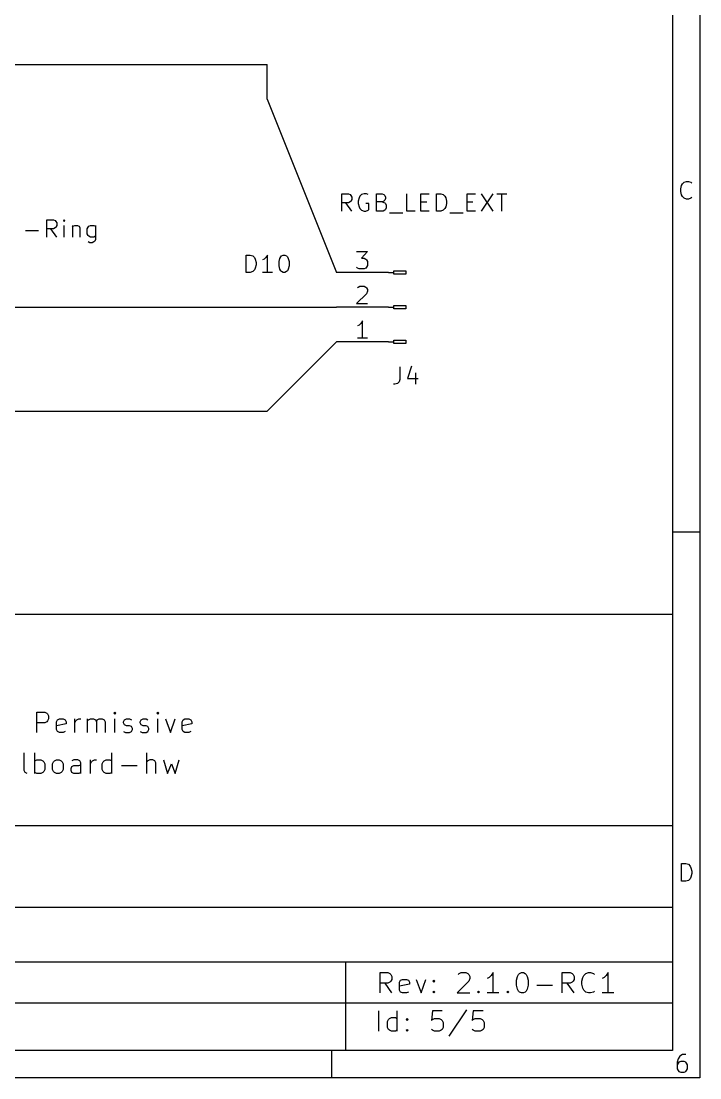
# Model space of a CAD drawing. Extents: x 0.4 to 11.3, y -7.9 to -0.4.
# Drawn here: x 9.34 to 11.299, y -7.874 to -4.825 of the extents above; entities that cross this region are included whole.
import ezdxf

# ---------------------------------------------------------------- set-up
doc = ezdxf.new("R2010")
doc.units = 0
doc.header["$MEASUREMENT"] = 0
for name, color, linetype in [('CYAN2', 4, 'CONTINUOUS'), ('GRAY3', 9, 'CONTINUOUS'), ('GREEN3', 91, 'CONTINUOUS'), ('RED2', 1, 'CONTINUOUS'), ('RED3', 11, 'CONTINUOUS')]:
    doc.layers.add(name, color=color, linetype=linetype)

msp = doc.modelspace()

# ---------------------------------------------------------------- linework, layer by layer
at = {"layer": 'CYAN2', "linetype": 'CONTINUOUS'}
for p, q in [((10.2655, -5.3728), (10.2655, -5.3228)), ((10.2655, -5.3228), (10.2845, -5.3228)), ((10.2845, -5.3228), (10.2893, -5.32519)), ((10.2893, -5.32519), (10.2917, -5.32757)), ((10.2917, -5.32757), (10.294, -5.33233)), ((10.294, -5.33233), (10.294, -5.33947)), ((10.3155, -5.33471), (10.3131, -5.34423)), ((10.3179, -5.32995), (10.3155, -5.33471)), ((10.3226, -5.32519), (10.3179, -5.32995)), ((10.3298, -5.3228), (10.3226, -5.32519)), ((10.3369, -5.3228), (10.3298, -5.3228)), ((10.3417, -5.32519), (10.3369, -5.3228)), ((10.3655, -5.3728), (10.3655, -5.3228)), ((10.3655, -5.3228), (10.3821, -5.3228)), ((10.3821, -5.3228), (10.3869, -5.32519)), ((10.3869, -5.32519), (10.3893, -5.32757)), ((10.3893, -5.32757), (10.3917, -5.33233)), ((10.3917, -5.33233), (10.3917, -5.33709)), ((10.4536, -5.3728), (10.4536, -5.3228)), ((10.494, -5.3728), (10.494, -5.3228)), ((10.494, -5.3228), (10.5179, -5.3228)), ((10.5393, -5.3728), (10.5393, -5.3228)), ((10.5393, -5.3228), (10.5512, -5.3228)), ((10.5512, -5.3228), (10.5583, -5.32519)), ((10.5583, -5.32519), (10.5631, -5.32995)), ((10.5631, -5.32995), (10.5655, -5.33471)), ((10.5655, -5.33471), (10.5679, -5.34423)), ((10.6274, -5.3728), (10.6274, -5.3228)), ((10.6274, -5.3228), (10.6512, -5.3228)), ((10.6679, -5.3228), (10.7012, -5.3728)), ((10.7012, -5.3228), (10.6679, -5.3728)), ((10.7131, -5.3228), (10.7417, -5.3228)), ((10.7274, -5.3728), (10.7274, -5.3228)), ((10.2845, -5.349), (10.2655, -5.349)), ((10.294, -5.3728), (10.2774, -5.349)), ((10.2893, -5.34661), (10.2845, -5.349)), ((10.2917, -5.34423), (10.2893, -5.34661)), ((10.294, -5.33947), (10.2917, -5.34423)), ((10.3131, -5.34423), (10.3131, -5.35137)), ((10.3131, -5.35137), (10.3155, -5.3609)), ((10.3155, -5.3609), (10.3179, -5.36566)), ((10.3179, -5.36566), (10.3226, -5.37043)), ((10.344, -5.35137), (10.3345, -5.35137)), ((10.344, -5.36804), (10.344, -5.35137)), ((10.3821, -5.34661), (10.3655, -5.34661)), ((10.3869, -5.34423), (10.3821, -5.34661)), ((10.3821, -5.34661), (10.3893, -5.349)), ((10.3893, -5.34185), (10.3869, -5.34423)), ((10.3917, -5.33709), (10.3893, -5.34185)), ((10.3893, -5.349), (10.3917, -5.35137)), ((10.3917, -5.35137), (10.394, -5.35614)), ((10.394, -5.36328), (10.3917, -5.36804)), ((10.394, -5.35614), (10.394, -5.36328)), ((10.494, -5.34661), (10.5107, -5.34661)), ((10.5631, -5.36566), (10.5583, -5.37043)), ((10.5655, -5.3609), (10.5631, -5.36566)), ((10.5679, -5.35137), (10.5655, -5.3609)), ((10.5679, -5.34423), (10.5679, -5.35137)), ((10.6274, -5.34661), (10.644, -5.34661)), ((10.3226, -5.37043), (10.3298, -5.3728)), ((10.3298, -5.3728), (10.3345, -5.3728)), ((10.3345, -5.3728), (10.3417, -5.37043)), ((10.3417, -5.37043), (10.344, -5.36804)), ((10.3845, -5.3728), (10.3655, -5.3728)), ((10.3893, -5.37043), (10.3845, -5.3728)), ((10.3917, -5.36804), (10.3893, -5.37043)), ((10.4036, -5.37757), (10.4417, -5.37757)), ((10.4774, -5.3728), (10.4536, -5.3728)), ((10.5179, -5.3728), (10.494, -5.3728)), ((10.5512, -5.3728), (10.5393, -5.3728)), ((10.5583, -5.37043), (10.5512, -5.3728)), ((10.5774, -5.37757), (10.6155, -5.37757)), ((10.6512, -5.3728), (10.6274, -5.3728)), ((9.4139, -5.4478), (9.4139, -5.3978)), ((9.4139, -5.3978), (9.43294, -5.3978)), ((9.4139, -5.4478), (9.4139, -5.3978)), ((9.4139, -5.3978), (9.43294, -5.3978)), ((9.43294, -5.424), (9.4139, -5.424)), ((9.43294, -5.424), (9.4139, -5.424)), ((9.44247, -5.4478), (9.4258, -5.424)), ((9.44247, -5.4478), (9.4258, -5.424)), ((9.43294, -5.3978), (9.43771, -5.40019)), ((9.43294, -5.3978), (9.43771, -5.40019)), ((9.43771, -5.42161), (9.43294, -5.424)), ((9.43771, -5.42161), (9.43294, -5.424)), ((9.43771, -5.40019), (9.44009, -5.40257)), ((9.43771, -5.40019), (9.44009, -5.40257)), ((9.44009, -5.41923), (9.43771, -5.42161)), ((9.44009, -5.41923), (9.43771, -5.42161)), ((9.44009, -5.40257), (9.44247, -5.40733)), ((9.44009, -5.40257), (9.44247, -5.40733)), ((9.44247, -5.41447), (9.44009, -5.41923)), ((9.44247, -5.41447), (9.44009, -5.41923)), ((9.44247, -5.40733), (9.44247, -5.41447)), ((9.44247, -5.40733), (9.44247, -5.41447)), ((9.4639, -5.3978), (9.46152, -5.40019)), ((9.4639, -5.3978), (9.46152, -5.40019)), ((9.46152, -5.40019), (9.4639, -5.40257)), ((9.46152, -5.40019), (9.4639, -5.40257)), ((9.46628, -5.40019), (9.4639, -5.3978)), ((9.4639, -5.3978), (9.4639, -5.40257)), ((9.46628, -5.40019), (9.4639, -5.3978)), ((9.4639, -5.3978), (9.4639, -5.40257)), ((9.4639, -5.40257), (9.46628, -5.40019)), ((9.4639, -5.40257), (9.46628, -5.40019)), ((9.4639, -5.4478), (9.4639, -5.41447)), ((9.4639, -5.4478), (9.4639, -5.41447)), ((9.48771, -5.41447), (9.48771, -5.4478)), ((9.48771, -5.41447), (9.48771, -5.4478)), ((9.48771, -5.41923), (9.49009, -5.41685)), ((9.48771, -5.41923), (9.49009, -5.41685)), ((9.49009, -5.41685), (9.49485, -5.41447)), ((9.49009, -5.41685), (9.49485, -5.41447)), ((9.49485, -5.41447), (9.502, -5.41447)), ((9.49485, -5.41447), (9.502, -5.41447)), ((9.502, -5.41447), (9.50676, -5.41685)), ((9.502, -5.41447), (9.50676, -5.41685)), ((9.50676, -5.41685), (9.50914, -5.42161)), ((9.50676, -5.41685), (9.50914, -5.42161)), ((9.50914, -5.42161), (9.50914, -5.4478)), ((9.50914, -5.42161), (9.50914, -5.4478)), ((9.53057, -5.424), (9.53294, -5.41923)), ((9.53057, -5.424), (9.53294, -5.41923)), ((9.53057, -5.43828), (9.53057, -5.424)), ((9.53057, -5.43828), (9.53057, -5.424)), ((9.53294, -5.41923), (9.53533, -5.41685)), ((9.53294, -5.41923), (9.53533, -5.41685)), ((9.53533, -5.41685), (9.54009, -5.41447)), ((9.53533, -5.41685), (9.54009, -5.41447)), ((9.54009, -5.41447), (9.54961, -5.41447)), ((9.54009, -5.41447), (9.54961, -5.41447)), ((9.54961, -5.41447), (9.55437, -5.41685)), ((9.54961, -5.41447), (9.55437, -5.41685)), ((9.55437, -5.41447), (9.55437, -5.45495)), ((9.55437, -5.41447), (9.55437, -5.45495)), ((9.35199, -5.42876), (9.39009, -5.42876)), ((9.35199, -5.42876), (9.39009, -5.42876)), ((9.53294, -5.44304), (9.53057, -5.43828)), ((9.53294, -5.44304), (9.53057, -5.43828)), ((9.53533, -5.44543), (9.53294, -5.44304)), ((9.53533, -5.44543), (9.53294, -5.44304)), ((9.54009, -5.4478), (9.53533, -5.44543)), ((9.54009, -5.4478), (9.53533, -5.44543)), ((9.54961, -5.4478), (9.54009, -5.4478)), ((9.54961, -5.4478), (9.54009, -5.4478)), ((9.55437, -5.44543), (9.54961, -5.4478)), ((9.55437, -5.44543), (9.54961, -5.4478)), ((9.55437, -5.45495), (9.55199, -5.45971)), ((9.55437, -5.45495), (9.55199, -5.45971)), ((9.53771, -5.46447), (9.53294, -5.46209)), ((9.53771, -5.46447), (9.53294, -5.46209)), ((9.54485, -5.46447), (9.53771, -5.46447)), ((9.54485, -5.46447), (9.53771, -5.46447)), ((9.54961, -5.46209), (9.54485, -5.46447)), ((9.54961, -5.46209), (9.54485, -5.46447)), ((9.55199, -5.45971), (9.54961, -5.46209)), ((9.55199, -5.45971), (9.54961, -5.46209)), ((10.4333, -5.8228), (10.4333, -5.85852)), ((10.4667, -5.82043), (10.4548, -5.85614)), ((10.4786, -5.83947), (10.4786, -5.8728)), ((10.419, -5.8728), (10.4143, -5.8728)), ((10.4262, -5.87043), (10.419, -5.8728)), ((10.4309, -5.86566), (10.4262, -5.87043)), ((10.4333, -5.85852), (10.4309, -5.86566)), ((10.4548, -5.85614), (10.4857, -5.85614))]:
    msp.add_line(p, q, dxfattribs=at)
at = {"layer": 'GRAY3', "linetype": 'CONTINUOUS'}
for p, q in [((9.98928, -5.54981), (9.98928, -5.49981)), ((9.98928, -5.49981), (10.0012, -5.49981)), ((9.98928, -5.54981), (9.98928, -5.49981)), ((9.98928, -5.49981), (10.0012, -5.49981)), ((10.0012, -5.49981), (10.0083, -5.50219)), ((10.0012, -5.49981), (10.0083, -5.50219)), ((10.0083, -5.50219), (10.0131, -5.50695)), ((10.0083, -5.50219), (10.0131, -5.50695)), ((10.0131, -5.50695), (10.0155, -5.51171)), ((10.0131, -5.50695), (10.0155, -5.51171)), ((10.0155, -5.51171), (10.0179, -5.52124)), ((10.0155, -5.51171), (10.0179, -5.52124)), ((10.0417, -5.51171), (10.0369, -5.51409)), ((10.0417, -5.51171), (10.0369, -5.51409)), ((10.0464, -5.50695), (10.0417, -5.51171)), ((10.0464, -5.50695), (10.0417, -5.51171)), ((10.0512, -5.49981), (10.0464, -5.50695)), ((10.0512, -5.49981), (10.0464, -5.50695)), ((10.0512, -5.54981), (10.0512, -5.49981)), ((10.0512, -5.54981), (10.0512, -5.49981)), ((10.0845, -5.51885), (10.0869, -5.50933)), ((10.0845, -5.51885), (10.0869, -5.50933)), ((10.0845, -5.53076), (10.0845, -5.51885)), ((10.0845, -5.53076), (10.0845, -5.51885)), ((10.0869, -5.50933), (10.0893, -5.50457)), ((10.0869, -5.50933), (10.0893, -5.50457)), ((10.0893, -5.50457), (10.0917, -5.50219)), ((10.0893, -5.50457), (10.0917, -5.50219)), ((10.0917, -5.50219), (10.0964, -5.49981)), ((10.0917, -5.50219), (10.0964, -5.49981)), ((10.0964, -5.49981), (10.1012, -5.49981)), ((10.0964, -5.49981), (10.1012, -5.49981)), ((10.1012, -5.49981), (10.1059, -5.50219)), ((10.1012, -5.49981), (10.1059, -5.50219)), ((10.1059, -5.50219), (10.1083, -5.50457)), ((10.1059, -5.50219), (10.1083, -5.50457)), ((10.1083, -5.50457), (10.1107, -5.50933)), ((10.1083, -5.50457), (10.1107, -5.50933)), ((10.1107, -5.50933), (10.1131, -5.51885)), ((10.1107, -5.50933), (10.1131, -5.51885)), ((10.1131, -5.51885), (10.1131, -5.53076)), ((10.1131, -5.51885), (10.1131, -5.53076)), ((10.0012, -5.54981), (9.98928, -5.54981)), ((10.0012, -5.54981), (9.98928, -5.54981)), ((10.0083, -5.54743), (10.0012, -5.54981)), ((10.0083, -5.54743), (10.0012, -5.54981)), ((10.0131, -5.54267), (10.0083, -5.54743)), ((10.0131, -5.54267), (10.0083, -5.54743)), ((10.0155, -5.5379), (10.0131, -5.54267)), ((10.0155, -5.5379), (10.0131, -5.54267)), ((10.0179, -5.52838), (10.0155, -5.5379)), ((10.0179, -5.52838), (10.0155, -5.5379)), ((10.0179, -5.52124), (10.0179, -5.52838)), ((10.0179, -5.52124), (10.0179, -5.52838)), ((10.0655, -5.54981), (10.0369, -5.54981)), ((10.0655, -5.54981), (10.0369, -5.54981)), ((10.0869, -5.54028), (10.0845, -5.53076)), ((10.0869, -5.54028), (10.0845, -5.53076)), ((10.0893, -5.54505), (10.0869, -5.54028)), ((10.0893, -5.54505), (10.0869, -5.54028)), ((10.0917, -5.54743), (10.0893, -5.54505)), ((10.0917, -5.54743), (10.0893, -5.54505)), ((10.0964, -5.54981), (10.0917, -5.54743)), ((10.0964, -5.54981), (10.0917, -5.54743)), ((10.1012, -5.54981), (10.0964, -5.54981)), ((10.1012, -5.54981), (10.0964, -5.54981)), ((10.1059, -5.54743), (10.1012, -5.54981)), ((10.1059, -5.54743), (10.1012, -5.54981)), ((10.1083, -5.54505), (10.1059, -5.54743)), ((10.1083, -5.54505), (10.1059, -5.54743)), ((10.1107, -5.54028), (10.1083, -5.54505)), ((10.1107, -5.54028), (10.1083, -5.54505)), ((10.1131, -5.53076), (10.1107, -5.54028)), ((10.1131, -5.53076), (10.1107, -5.54028))]:
    msp.add_line(p, q, dxfattribs=at)
at = {"layer": 'GREEN3', "linetype": 'CONTINUOUS'}
for p, q in [((9.1, -4.95), (10.05, -4.95)), ((10.05, -5.05), (10.05, -4.95)), ((10.05, -5.05), (10.25, -5.55)), ((9, -5.65), (10.25, -5.65)), ((10.05, -5.95), (10.25, -5.75)), ((9.1, -5.95), (10.05, -5.95))]:
    msp.add_line(p, q, dxfattribs=at)
at = {"layer": 'RED2', "linetype": 'CONTINUOUS'}
for p, q in [((11.2993, -0.3937), (11.2993, -7.8743)), ((11.2206, -0.47244), (11.2206, -7.79556)), ((11.2441, -5.30909), (11.2465, -5.29934)), ((11.2465, -5.29934), (11.249, -5.29446)), ((11.249, -5.29446), (11.2538, -5.28959)), ((11.2538, -5.28959), (11.2611, -5.28715)), ((11.2611, -5.28715), (11.266, -5.28715)), ((11.266, -5.28715), (11.2733, -5.28959)), ((11.2733, -5.28959), (11.2758, -5.29203)), ((11.2441, -5.3164), (11.2441, -5.30909)), ((11.2465, -5.32615), (11.2441, -5.3164)), ((11.249, -5.33102), (11.2465, -5.32615)), ((11.2538, -5.3359), (11.249, -5.33102)), ((11.2611, -5.33833), (11.2538, -5.3359)), ((11.2733, -5.3359), (11.266, -5.33833)), ((11.2758, -5.33346), (11.2733, -5.3359)), ((11.266, -5.33833), (11.2611, -5.33833)), ((10.4, -5.55), (10.25, -5.55)), ((10.4, -5.55), (10.416, -5.55)), ((10.416, -5.555), (10.416, -5.545)), ((10.416, -5.545), (10.45, -5.545)), ((10.45, -5.545), (10.45, -5.555)), ((10.45, -5.555), (10.416, -5.555)), ((10.4, -5.65), (10.25, -5.65)), ((10.4, -5.65), (10.416, -5.65)), ((10.416, -5.655), (10.416, -5.645)), ((10.416, -5.645), (10.45, -5.645)), ((10.45, -5.655), (10.416, -5.655)), ((10.45, -5.645), (10.45, -5.655)), ((10.4, -5.75), (10.25, -5.75)), ((10.4, -5.75), (10.416, -5.75)), ((10.416, -5.755), (10.416, -5.745)), ((10.416, -5.745), (10.45, -5.745)), ((10.45, -5.755), (10.416, -5.755)), ((10.45, -5.745), (10.45, -5.755)), ((11.2993, -6.29921), (11.2206, -6.29921)), ((6.96859, -6.53572), (11.2206, -6.53572)), ((11.2206, -6.53572), (11.2206, -7.79556)), ((9.38529, -6.87769), (9.38529, -6.81863)), ((9.38529, -6.81863), (9.40778, -6.81863)), ((9.40778, -6.81863), (9.41341, -6.82144)), ((9.41341, -6.82144), (9.41622, -6.82426)), ((9.41622, -6.82426), (9.41903, -6.82988)), ((9.41903, -6.82988), (9.41903, -6.83832)), ((9.61026, -6.81863), (9.60745, -6.82144)), ((9.60745, -6.82144), (9.61026, -6.82426)), ((9.61307, -6.82144), (9.61026, -6.81863)), ((9.61026, -6.81863), (9.61026, -6.82426)), ((9.61026, -6.82426), (9.61307, -6.82144)), ((9.734, -6.81863), (9.73119, -6.82144)), ((9.73119, -6.82144), (9.734, -6.82426)), ((9.73681, -6.82144), (9.734, -6.81863)), ((9.734, -6.81863), (9.734, -6.82426)), ((9.734, -6.82426), (9.73681, -6.82144)), ((9.40778, -6.84957), (9.38529, -6.84957)), ((9.41341, -6.84676), (9.40778, -6.84957)), ((9.41622, -6.84394), (9.41341, -6.84676)), ((9.41903, -6.83832), (9.41622, -6.84394)), ((9.44153, -6.84676), (9.44434, -6.84113)), ((9.44153, -6.86925), (9.44153, -6.84676)), ((9.46965, -6.85238), (9.44153, -6.858)), ((9.44434, -6.84113), (9.44997, -6.83832)), ((9.44997, -6.83832), (9.46122, -6.83832)), ((9.46122, -6.83832), (9.46684, -6.84113)), ((9.46684, -6.84113), (9.46965, -6.84676)), ((9.46965, -6.84676), (9.46965, -6.85238)), ((9.49496, -6.87769), (9.49496, -6.83832)), ((9.49496, -6.84957), (9.49777, -6.84394)), ((9.49777, -6.84394), (9.50059, -6.84113)), ((9.50059, -6.84113), (9.50621, -6.83832)), ((9.50621, -6.83832), (9.51183, -6.83832)), ((9.53152, -6.87769), (9.53152, -6.83832)), ((9.53152, -6.84394), (9.53433, -6.84113)), ((9.53433, -6.84113), (9.53996, -6.83832)), ((9.53996, -6.83832), (9.54839, -6.83832)), ((9.54839, -6.83832), (9.55402, -6.84113)), ((9.55402, -6.84113), (9.55683, -6.84676)), ((9.55683, -6.84676), (9.55964, -6.84113)), ((9.55683, -6.84676), (9.55683, -6.87769)), ((9.55964, -6.84113), (9.56526, -6.83832)), ((9.56526, -6.83832), (9.5737, -6.83832)), ((9.5737, -6.83832), (9.57933, -6.84113)), ((9.57933, -6.84113), (9.58214, -6.84676)), ((9.58214, -6.84676), (9.58214, -6.87769)), ((9.61026, -6.87769), (9.61026, -6.83832)), ((9.63557, -6.84676), (9.63838, -6.84113)), ((9.63557, -6.84957), (9.63557, -6.84676)), ((9.63838, -6.85519), (9.63557, -6.84957)), ((9.63838, -6.84113), (9.64401, -6.83832)), ((9.64401, -6.858), (9.63838, -6.85519)), ((9.64401, -6.83832), (9.65244, -6.83832)), ((9.65244, -6.858), (9.64401, -6.858)), ((9.65244, -6.83832), (9.65807, -6.84113)), ((9.65807, -6.86081), (9.65244, -6.858)), ((9.66088, -6.86644), (9.65807, -6.86081)), ((9.68338, -6.84676), (9.68619, -6.84113)), ((9.68338, -6.84957), (9.68338, -6.84676)), ((9.68619, -6.85519), (9.68338, -6.84957)), ((9.68619, -6.84113), (9.69181, -6.83832)), ((9.69181, -6.858), (9.68619, -6.85519)), ((9.69181, -6.83832), (9.70025, -6.83832)), ((9.70025, -6.858), (9.69181, -6.858)), ((9.70025, -6.83832), (9.70587, -6.84113)), ((9.70587, -6.86081), (9.70025, -6.858)), ((9.70869, -6.86644), (9.70587, -6.86081)), ((9.734, -6.87769), (9.734, -6.83832)), ((9.75649, -6.83832), (9.77056, -6.87769)), ((9.77056, -6.87769), (9.78461, -6.83832)), ((9.8043, -6.84676), (9.80711, -6.84113)), ((9.8043, -6.86925), (9.8043, -6.84676)), ((9.83243, -6.85238), (9.8043, -6.858)), ((9.80711, -6.84113), (9.81274, -6.83832)), ((9.81274, -6.83832), (9.82399, -6.83832)), ((9.82399, -6.83832), (9.82961, -6.84113)), ((9.82961, -6.84113), (9.83243, -6.84676)), ((9.83243, -6.84676), (9.83243, -6.85238)), ((9.44434, -6.87488), (9.44153, -6.86925)), ((9.44997, -6.87769), (9.44434, -6.87488)), ((9.46122, -6.87769), (9.44997, -6.87769)), ((9.46684, -6.87488), (9.46122, -6.87769)), ((9.63557, -6.87488), (9.64119, -6.87769)), ((9.64119, -6.87769), (9.65244, -6.87769)), ((9.65244, -6.87769), (9.65807, -6.87488)), ((9.65807, -6.87488), (9.66088, -6.86925)), ((9.66088, -6.86925), (9.66088, -6.86644)), ((9.68338, -6.87488), (9.689, -6.87769)), ((9.689, -6.87769), (9.70025, -6.87769)), ((9.70025, -6.87769), (9.70587, -6.87488)), ((9.70587, -6.87488), (9.70869, -6.86925)), ((9.70869, -6.86925), (9.70869, -6.86644)), ((9.80711, -6.87488), (9.8043, -6.86925)), ((9.81274, -6.87769), (9.80711, -6.87488)), ((9.82399, -6.87769), (9.81274, -6.87769)), ((9.82961, -6.87488), (9.82399, -6.87769)), ((9.3487, -6.98736), (9.3487, -6.93674)), ((9.37963, -6.9958), (9.37963, -6.93674)), ((9.60179, -6.9958), (9.60179, -6.93674)), ((9.70302, -6.9958), (9.70302, -6.93674)), ((9.37963, -6.95924), (9.38526, -6.95643)), ((9.38526, -6.95643), (9.3965, -6.95643)), ((9.3965, -6.95643), (9.40213, -6.95924)), ((9.40213, -6.95924), (9.40494, -6.96205)), ((9.40494, -6.96205), (9.40775, -6.96768)), ((9.40775, -6.96768), (9.40775, -6.98455)), ((9.43025, -6.96768), (9.43306, -6.96205)), ((9.43025, -6.98455), (9.43025, -6.96768)), ((9.43306, -6.96205), (9.43587, -6.95924)), ((9.43587, -6.95924), (9.4415, -6.95643)), ((9.4415, -6.95643), (9.44993, -6.95643)), ((9.44993, -6.95643), (9.45556, -6.95924)), ((9.45556, -6.95924), (9.45837, -6.96205)), ((9.45837, -6.96205), (9.46118, -6.96768)), ((9.46118, -6.96768), (9.46118, -6.98455)), ((9.48368, -6.98174), (9.48649, -6.97611)), ((9.48368, -6.98736), (9.48368, -6.98174)), ((9.49211, -6.95643), (9.48649, -6.95924)), ((9.48649, -6.97611), (9.49211, -6.9733)), ((9.50336, -6.95643), (9.49211, -6.95643)), ((9.49211, -6.9733), (9.50617, -6.9733)), ((9.50898, -6.95924), (9.50336, -6.95643)), ((9.50617, -6.9733), (9.5118, -6.97049)), ((9.5118, -6.96487), (9.50898, -6.95924)), ((9.5118, -6.9958), (9.5118, -6.96487)), ((9.53992, -6.9958), (9.53992, -6.95643)), ((9.53992, -6.96768), (9.54273, -6.96205)), ((9.54273, -6.96205), (9.54554, -6.95924)), ((9.54554, -6.95924), (9.55117, -6.95643)), ((9.55117, -6.95643), (9.55679, -6.95643)), ((9.57367, -6.96768), (9.57648, -6.96205)), ((9.57367, -6.98455), (9.57367, -6.96768)), ((9.57648, -6.96205), (9.57929, -6.95924)), ((9.57929, -6.95924), (9.58491, -6.95643)), ((9.58491, -6.95643), (9.59616, -6.95643)), ((9.59616, -6.95643), (9.60179, -6.95924)), ((9.62991, -6.9733), (9.6749, -6.9733)), ((9.70583, -6.95924), (9.70302, -6.96205)), ((9.71146, -6.95643), (9.70583, -6.95924)), ((9.71989, -6.95643), (9.71146, -6.95643)), ((9.72552, -6.95924), (9.71989, -6.95643)), ((9.72833, -6.96487), (9.72552, -6.95924)), ((9.72833, -6.9958), (9.72833, -6.96487)), ((9.75082, -6.95643), (9.76207, -6.9958)), ((9.76207, -6.9958), (9.77332, -6.96768)), ((9.77332, -6.96768), (9.78457, -6.9958)), ((9.78457, -6.9958), (9.79582, -6.95643)), ((9.35151, -6.99299), (9.3487, -6.98736)), ((9.35713, -6.9958), (9.35151, -6.99299)), ((9.38526, -6.9958), (9.37963, -6.99299)), ((9.3965, -6.9958), (9.38526, -6.9958)), ((9.40213, -6.99299), (9.3965, -6.9958)), ((9.40494, -6.99017), (9.40213, -6.99299)), ((9.40775, -6.98455), (9.40494, -6.99017)), ((9.43306, -6.99017), (9.43025, -6.98455)), ((9.43587, -6.99299), (9.43306, -6.99017)), ((9.4415, -6.9958), (9.43587, -6.99299)), ((9.44993, -6.9958), (9.4415, -6.9958)), ((9.45556, -6.99299), (9.44993, -6.9958)), ((9.45837, -6.99017), (9.45556, -6.99299)), ((9.46118, -6.98455), (9.45837, -6.99017)), ((9.48649, -6.99299), (9.48368, -6.98736)), ((9.49211, -6.9958), (9.48649, -6.99299)), ((9.50617, -6.9958), (9.49211, -6.9958)), ((9.5118, -6.99299), (9.50617, -6.9958)), ((9.57648, -6.99017), (9.57367, -6.98455)), ((9.57929, -6.99299), (9.57648, -6.99017)), ((9.58491, -6.9958), (9.57929, -6.99299)), ((9.59616, -6.9958), (9.58491, -6.9958)), ((9.60179, -6.99299), (9.59616, -6.9958)), ((6.96859, -7.14595), (11.2206, -7.14595)), ((11.2465, -7.30684), (11.2465, -7.25566)), ((11.2465, -7.25566), (11.2587, -7.25566)), ((11.2587, -7.25566), (11.266, -7.25809)), ((11.266, -7.25809), (11.2709, -7.26297)), ((11.2709, -7.26297), (11.2733, -7.26784)), ((11.2733, -7.26784), (11.2758, -7.27759)), ((11.2758, -7.2849), (11.2733, -7.29465)), ((11.2758, -7.27759), (11.2758, -7.2849)), ((11.2587, -7.30684), (11.2465, -7.30684)), ((11.266, -7.3044), (11.2587, -7.30684)), ((11.2709, -7.29952), (11.266, -7.3044)), ((11.2733, -7.29465), (11.2709, -7.29952)), ((6.96859, -7.38217), (11.2206, -7.38217)), ((6.96859, -7.53965), (11.2206, -7.53965)), ((10.2757, -7.53965), (10.2757, -7.79556)), ((10.3762, -7.62935), (10.3762, -7.5703)), ((10.3762, -7.5703), (10.3987, -7.5703)), ((10.3987, -7.5703), (10.4044, -7.57311)), ((10.4044, -7.57311), (10.4072, -7.57592)), ((10.4072, -7.57592), (10.41, -7.58154)), ((10.41, -7.58998), (10.4072, -7.5956)), ((10.41, -7.58154), (10.41, -7.58998)), ((10.4325, -7.59842), (10.4353, -7.59279)), ((10.4353, -7.59279), (10.4409, -7.58998)), ((10.4409, -7.58998), (10.4522, -7.58998)), ((10.4522, -7.58998), (10.4578, -7.59279)), ((10.4578, -7.59279), (10.4606, -7.59842)), ((10.4803, -7.58998), (10.4944, -7.62935)), ((10.4944, -7.62935), (10.5084, -7.58998)), ((10.5281, -7.5956), (10.5309, -7.59279)), ((10.5309, -7.59279), (10.5337, -7.5956)), ((10.5309, -7.59279), (10.5309, -7.59842)), ((10.6012, -7.57592), (10.604, -7.57311)), ((10.604, -7.57311), (10.6097, -7.5703)), ((10.6097, -7.5703), (10.6237, -7.5703)), ((10.6237, -7.5703), (10.6293, -7.57311)), ((10.6293, -7.57311), (10.6322, -7.57592)), ((10.6322, -7.57592), (10.635, -7.58154)), ((10.635, -7.58717), (10.6322, -7.5956)), ((10.635, -7.58154), (10.635, -7.58717)), ((10.6912, -7.58435), (10.6856, -7.58717)), ((10.6968, -7.57873), (10.6912, -7.58435)), ((10.7025, -7.5703), (10.6968, -7.57873)), ((10.7025, -7.62935), (10.7025, -7.5703)), ((10.77, -7.59279), (10.7728, -7.58154)), ((10.77, -7.60685), (10.77, -7.59279)), ((10.7728, -7.58154), (10.7756, -7.57592)), ((10.7756, -7.57592), (10.7784, -7.57311)), ((10.7784, -7.57311), (10.784, -7.5703)), ((10.784, -7.5703), (10.7896, -7.5703)), ((10.7896, -7.5703), (10.7953, -7.57311)), ((10.7953, -7.57311), (10.7981, -7.57592)), ((10.7981, -7.57592), (10.8009, -7.58154)), ((10.8009, -7.58154), (10.8037, -7.59279)), ((10.8037, -7.59279), (10.8037, -7.60685)), ((10.9021, -7.62935), (10.9021, -7.5703)), ((10.9021, -7.5703), (10.9246, -7.5703)), ((10.9246, -7.5703), (10.9302, -7.57311)), ((10.9302, -7.57311), (10.9331, -7.57592)), ((10.9331, -7.57592), (10.9359, -7.58154)), ((10.9359, -7.58998), (10.9331, -7.5956)), ((10.9359, -7.58154), (10.9359, -7.58998)), ((10.9584, -7.5956), (10.9612, -7.58435)), ((10.9612, -7.58435), (10.964, -7.57873)), ((10.964, -7.57873), (10.9696, -7.57311)), ((10.9696, -7.57311), (10.9781, -7.5703)), ((10.9781, -7.5703), (10.9837, -7.5703)), ((10.9837, -7.5703), (10.9921, -7.57311)), ((10.9921, -7.57311), (10.9949, -7.57592)), ((11.023, -7.58435), (11.0174, -7.58717)), ((11.0287, -7.57873), (11.023, -7.58435)), ((11.0343, -7.5703), (11.0287, -7.57873)), ((11.0343, -7.62935), (11.0343, -7.5703)), ((10.3987, -7.60123), (10.3762, -7.60123)), ((10.41, -7.62935), (10.3903, -7.60123)), ((10.4044, -7.59842), (10.3987, -7.60123)), ((10.4072, -7.5956), (10.4044, -7.59842)), ((10.4325, -7.62091), (10.4325, -7.59842)), ((10.4606, -7.60404), (10.4325, -7.60967)), ((10.4353, -7.62654), (10.4325, -7.62091)), ((10.4606, -7.59842), (10.4606, -7.60404)), ((10.5309, -7.59842), (10.5281, -7.5956)), ((10.5281, -7.62654), (10.5309, -7.62372)), ((10.5337, -7.5956), (10.5309, -7.59842)), ((10.5309, -7.62372), (10.5337, -7.62654)), ((10.5309, -7.62372), (10.5309, -7.62935)), ((10.6322, -7.5956), (10.5984, -7.62935)), ((10.6575, -7.62654), (10.6603, -7.62372)), ((10.6603, -7.62372), (10.6631, -7.62654)), ((10.6603, -7.62372), (10.6603, -7.62935)), ((10.7418, -7.62654), (10.7446, -7.62372)), ((10.7446, -7.62372), (10.7475, -7.62654)), ((10.7446, -7.62372), (10.7446, -7.62935)), ((10.7728, -7.6181), (10.77, -7.60685)), ((10.7756, -7.62372), (10.7728, -7.6181)), ((10.7784, -7.62654), (10.7756, -7.62372)), ((10.7981, -7.62372), (10.7953, -7.62654)), ((10.8009, -7.6181), (10.7981, -7.62372)), ((10.8037, -7.60685), (10.8009, -7.6181)), ((10.829, -7.60685), (10.874, -7.60685)), ((10.9246, -7.60123), (10.9021, -7.60123)), ((10.9359, -7.62935), (10.9162, -7.60123)), ((10.9302, -7.59842), (10.9246, -7.60123)), ((10.9331, -7.5956), (10.9302, -7.59842)), ((10.9584, -7.60404), (10.9584, -7.5956)), ((10.9612, -7.61529), (10.9584, -7.60404)), ((10.964, -7.62091), (10.9612, -7.61529)), ((10.9696, -7.62654), (10.964, -7.62091)), ((10.9949, -7.62372), (10.9921, -7.62654)), ((10.4409, -7.62935), (10.4353, -7.62654)), ((10.4522, -7.62935), (10.4409, -7.62935)), ((10.4578, -7.62654), (10.4522, -7.62935)), ((10.5309, -7.62935), (10.5281, -7.62654)), ((10.5337, -7.62654), (10.5309, -7.62935)), ((10.5984, -7.62935), (10.635, -7.62935)), ((10.6603, -7.62935), (10.6575, -7.62654)), ((10.6631, -7.62654), (10.6603, -7.62935)), ((10.7193, -7.62935), (10.6856, -7.62935)), ((10.7446, -7.62935), (10.7418, -7.62654)), ((10.7475, -7.62654), (10.7446, -7.62935)), ((10.784, -7.62935), (10.7784, -7.62654)), ((10.7896, -7.62935), (10.784, -7.62935)), ((10.7953, -7.62654), (10.7896, -7.62935)), ((10.9781, -7.62935), (10.9696, -7.62654)), ((10.9837, -7.62935), (10.9781, -7.62935)), ((10.9921, -7.62654), (10.9837, -7.62935)), ((11.0512, -7.62935), (11.0174, -7.62935)), ((6.96859, -7.65776), (11.2206, -7.65776)), ((10.3724, -7.73989), (10.3724, -7.68084)), ((10.4258, -7.73989), (10.4258, -7.68084)), ((10.527, -7.68084), (10.5242, -7.70896)), ((10.5551, -7.68084), (10.527, -7.68084)), ((10.6255, -7.67803), (10.5748, -7.75395)), ((10.6451, -7.68084), (10.6423, -7.70896)), ((10.6733, -7.68084), (10.6451, -7.68084)), ((10.3977, -7.71177), (10.4005, -7.70615)), ((10.3977, -7.72865), (10.3977, -7.71177)), ((10.4005, -7.70615), (10.4033, -7.70333)), ((10.4033, -7.70333), (10.4089, -7.70052)), ((10.4089, -7.70052), (10.4202, -7.70052)), ((10.4202, -7.70052), (10.4258, -7.70333)), ((10.4511, -7.70615), (10.4539, -7.70333)), ((10.4539, -7.70896), (10.4511, -7.70615)), ((10.4539, -7.70333), (10.4567, -7.70615)), ((10.4539, -7.70333), (10.4539, -7.70896)), ((10.4567, -7.70615), (10.4539, -7.70896)), ((10.5242, -7.70896), (10.527, -7.70615)), ((10.527, -7.70615), (10.5327, -7.70333)), ((10.5327, -7.70333), (10.5467, -7.70333)), ((10.5467, -7.70333), (10.5523, -7.70615)), ((10.5523, -7.70615), (10.5551, -7.70896)), ((10.5551, -7.70896), (10.558, -7.71458)), ((10.558, -7.71458), (10.558, -7.72865)), ((10.6423, -7.70896), (10.6451, -7.70615)), ((10.6451, -7.70615), (10.6508, -7.70333)), ((10.6508, -7.70333), (10.6648, -7.70333)), ((10.6648, -7.70333), (10.6704, -7.70615)), ((10.6704, -7.70615), (10.6733, -7.70896)), ((10.6733, -7.70896), (10.6761, -7.71458)), ((10.6761, -7.71458), (10.6761, -7.72865)), ((10.4005, -7.73427), (10.3977, -7.72865)), ((10.4033, -7.73708), (10.4005, -7.73427)), ((10.4089, -7.73989), (10.4033, -7.73708)), ((10.4202, -7.73989), (10.4089, -7.73989)), ((10.4258, -7.73708), (10.4202, -7.73989)), ((10.4511, -7.73708), (10.4539, -7.73427)), ((10.4539, -7.73989), (10.4511, -7.73708)), ((10.4539, -7.73427), (10.4567, -7.73708)), ((10.4539, -7.73427), (10.4539, -7.73989)), ((10.4567, -7.73708), (10.4539, -7.73989)), ((10.527, -7.73708), (10.5242, -7.73427)), ((10.5327, -7.73989), (10.527, -7.73708)), ((10.5467, -7.73989), (10.5327, -7.73989)), ((10.5523, -7.73708), (10.5467, -7.73989)), ((10.5551, -7.73427), (10.5523, -7.73708)), ((10.558, -7.72865), (10.5551, -7.73427)), ((10.6451, -7.73708), (10.6423, -7.73427)), ((10.6508, -7.73989), (10.6451, -7.73708)), ((10.6648, -7.73989), (10.6508, -7.73989)), ((10.6704, -7.73708), (10.6648, -7.73989)), ((10.6733, -7.73427), (10.6704, -7.73708)), ((10.6761, -7.72865), (10.6733, -7.73427)), ((11.2206, -7.79556), (0.47244, -7.79556)), ((11.2206, -7.79556), (6.96859, -7.79556)), ((10.2362, -7.79556), (10.2362, -7.8743)), ((11.2365, -7.81931), (11.2341, -7.82906)), ((11.2341, -7.82906), (11.2341, -7.84855)), ((11.2365, -7.83149), (11.2341, -7.83637)), ((11.2414, -7.812), (11.2365, -7.81931)), ((11.239, -7.82906), (11.2365, -7.83149)), ((11.2439, -7.82662), (11.239, -7.82906)), ((11.2439, -7.80956), (11.2414, -7.812)), ((11.2487, -7.80712), (11.2439, -7.80956)), ((11.2536, -7.82662), (11.2439, -7.82662)), ((11.2585, -7.80712), (11.2487, -7.80712)), ((11.2585, -7.82906), (11.2536, -7.82662)), ((11.2609, -7.83149), (11.2585, -7.82906)), ((11.2633, -7.83637), (11.2609, -7.83149)), ((11.2633, -7.84855), (11.2633, -7.83637)), ((11.2341, -7.84855), (11.2365, -7.85343)), ((11.2365, -7.85343), (11.239, -7.85587)), ((11.239, -7.85587), (11.2439, -7.8583)), ((11.2439, -7.8583), (11.2536, -7.8583)), ((11.2536, -7.8583), (11.2585, -7.85587)), ((11.2585, -7.85587), (11.2609, -7.85343)), ((11.2609, -7.85343), (11.2633, -7.84855)), ((11.2993, -7.8743), (0.3937, -7.8743))]:
    msp.add_line(p, q, dxfattribs=at)
at = {"layer": 'RED3', "linetype": 'CONTINUOUS'}
for p, q in [((10.3083, -5.48988), (10.3393, -5.48988)), ((10.3393, -5.48988), (10.3226, -5.50893)), ((10.3226, -5.50893), (10.3298, -5.50893)), ((10.3298, -5.50893), (10.3345, -5.51131)), ((10.3345, -5.51131), (10.3369, -5.51369)), ((10.3369, -5.51369), (10.3393, -5.51845)), ((10.3393, -5.51845), (10.3393, -5.53035)), ((10.3107, -5.5375), (10.3083, -5.53512)), ((10.3155, -5.53988), (10.3107, -5.5375)), ((10.3298, -5.53988), (10.3155, -5.53988)), ((10.3345, -5.5375), (10.3298, -5.53988)), ((10.3369, -5.53512), (10.3345, -5.5375)), ((10.3393, -5.53035), (10.3369, -5.53512)), ((10.3107, -5.59464), (10.3131, -5.59226)), ((10.3131, -5.59226), (10.3179, -5.58988)), ((10.3179, -5.58988), (10.3298, -5.58988)), ((10.3298, -5.58988), (10.3345, -5.59226)), ((10.3345, -5.59226), (10.3369, -5.59464)), ((10.3369, -5.59464), (10.3393, -5.5994)), ((10.3393, -5.60417), (10.3369, -5.61131)), ((10.3393, -5.5994), (10.3393, -5.60417)), ((10.3369, -5.61131), (10.3083, -5.63988)), ((10.3083, -5.63988), (10.3393, -5.63988)), ((10.3155, -5.70178), (10.3107, -5.70417)), ((10.3202, -5.69702), (10.3155, -5.70178)), ((10.325, -5.68988), (10.3202, -5.69702)), ((10.325, -5.73988), (10.325, -5.68988)), ((10.3393, -5.73988), (10.3107, -5.73988))]:
    msp.add_line(p, q, dxfattribs=at)

doc.saveas('drawing.dxf')
